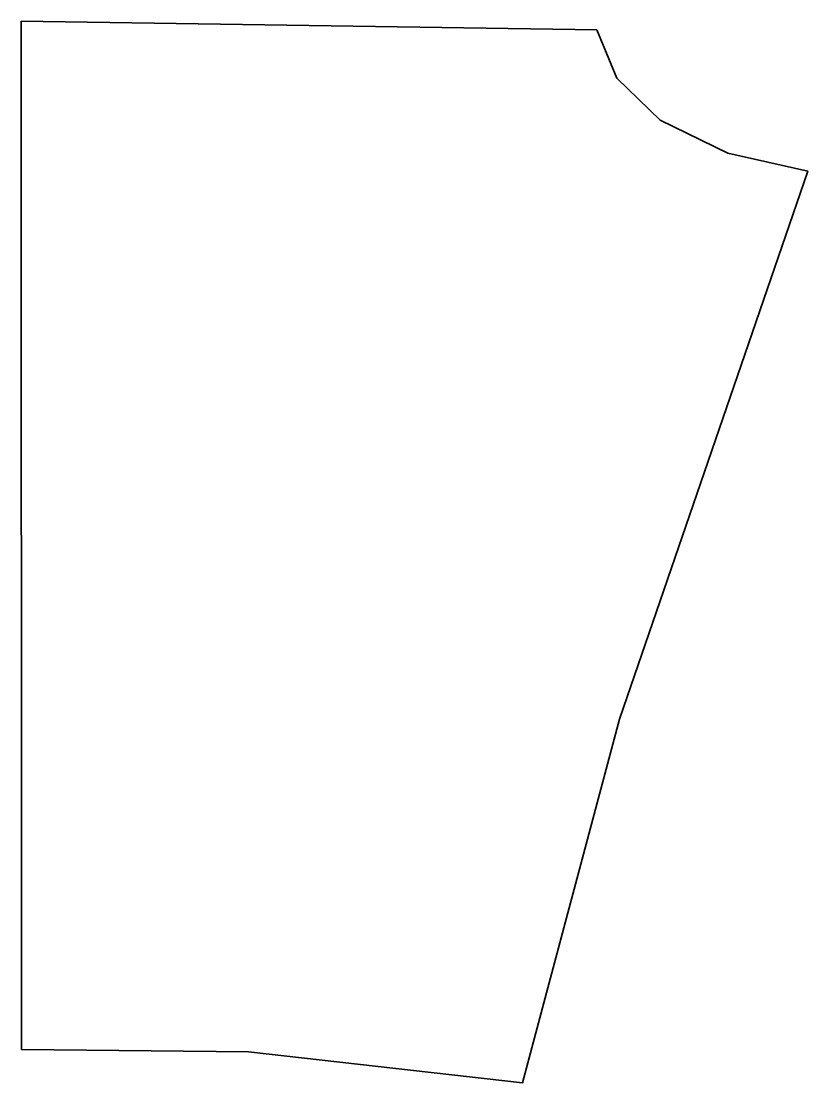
# Model space of a CAD drawing. Extents: x 0 to 3340, y -4511 to 0.
import ezdxf

# ---------------------------------------------------------------- set-up
doc = ezdxf.new("R2010")
doc.units = 0
doc.linetypes.add('Solid', pattern=[0])

msp = doc.modelspace()

# ---------------------------------------------------------------- linework, layer by layer
at = {"color": 0, "linetype": 'Solid', "lineweight": 35}
msp.add_lwpolyline([(965, -4380), (1, -4369), (0, 0), (2444, -36), (2529, -242), (2713, -420), (3000, -561), (3340, -637), (2541, -2966), (2129, -4511), (965, -4380)], close=True, dxfattribs=at)

doc.saveas('drawing.dxf')
